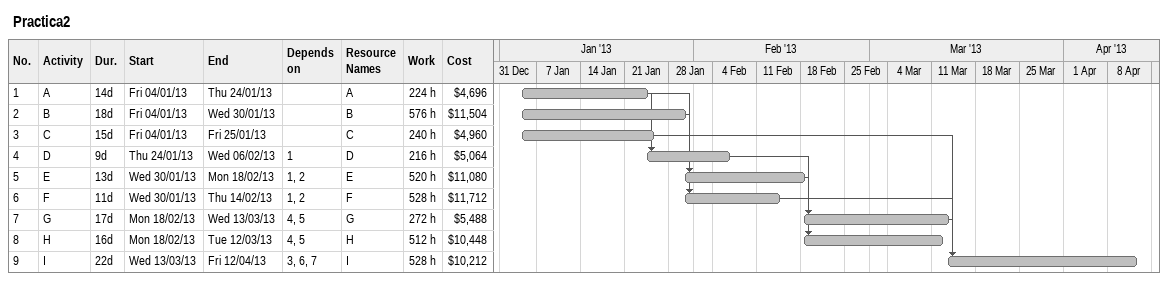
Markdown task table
Practica2

| ID | Task | Duration | Start | Finish | Predecessors | Resources | Work (h) | Cost ($) |
|---|---|---|---|---|---|---|---|---|
| 1 | A | 14d | 2013-01-04 | 2013-01-24 |  | A | 224 | 4696 |
| 2 | B | 18d | 2013-01-04 | 2013-01-30 |  | B | 576 | 11504 |
| 3 | C | 15d | 2013-01-04 | 2013-01-25 |  | C | 240 | 4960 |
| 4 | D | 9d | 2013-01-24 | 2013-02-06 | 1 | D | 216 | 5064 |
| 5 | E | 13d | 2013-01-30 | 2013-02-18 | 1, 2 | E | 520 | 11080 |
| 6 | F | 11d | 2013-01-30 | 2013-02-14 | 1, 2 | F | 528 | 11712 |
| 7 | G | 17d | 2013-02-18 | 2013-03-13 | 4, 5 | G | 272 | 5488 |
| 8 | H | 16d | 2013-02-18 | 2013-03-12 | 4, 5 | H | 512 | 10448 |
| 9 | I | 22d | 2013-03-13 | 2013-04-12 | 3, 6, 7 | I | 528 | 10212 |
